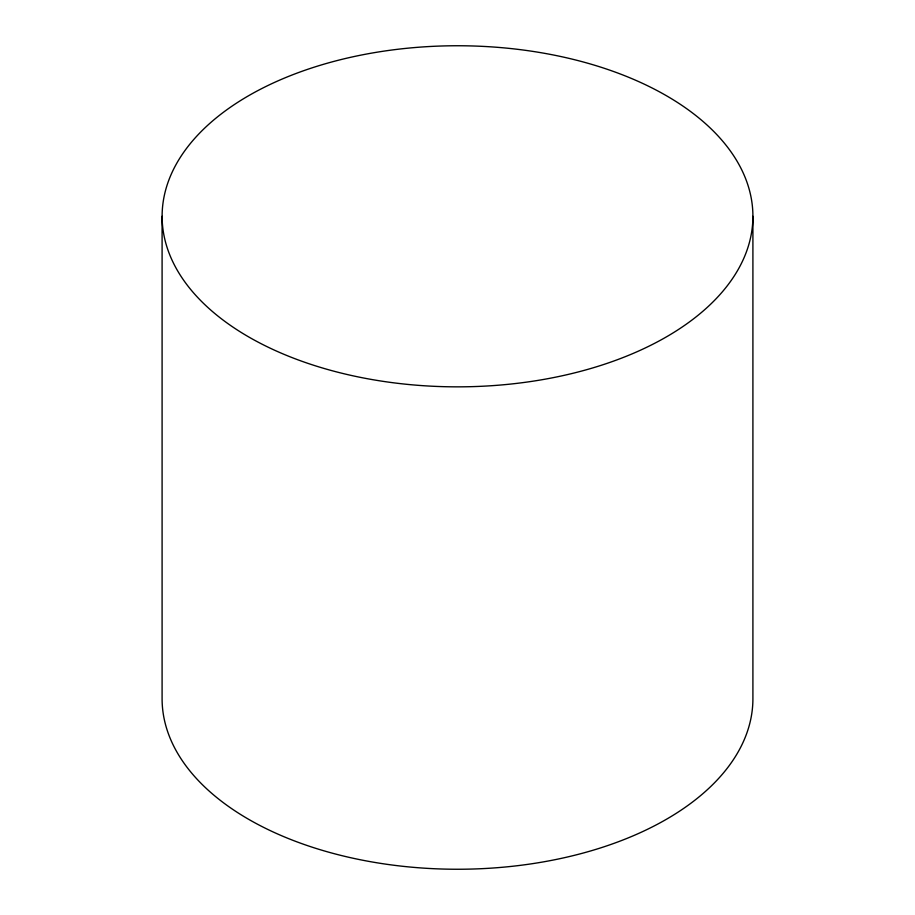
<?xml version="1.0" encoding="UTF-8"?>
<svg xmlns="http://www.w3.org/2000/svg" width="915" height="915" viewBox="0 0 915 915"><rect width="100%" height="100%" fill="white"/><g stroke="black" fill="none" stroke-linecap="round" stroke-linejoin="round"><path stroke-width="1.37" d="M752.908 216.306A295.408 170.556 0 0 1 309.796 363.998A295.408 170.556 0 0 1 309.796 68.602A295.408 170.556 0 0 1 752.908 216.306L752.908 698.694A295.408 170.556 0 0 1 457.5 869.25A295.408 170.556 0 0 1 162.092 698.694L162.092 216.306"/></g></svg>
